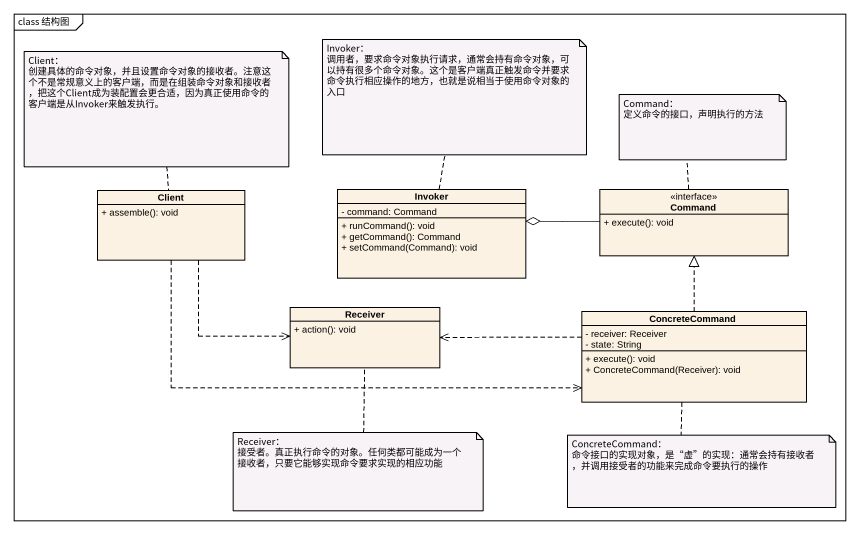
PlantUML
@startuml
mainframe class 结构图
hide circle
hide empty members
skinparam classAttributeIconSize 0
class Client {
  + assemble(): void
}
class Invoker {
  - command: Command
  + runCommand(): void
  + getCommand(): Command
  + setCommand(Command): void
}
class Command <<interface>> {
  + execute(): void
}
class Receiver {
  + action(): void
}
class ConcreteCommand {
  - receiver: Receiver
  - state: String
  + execute(): void
  + ConcreteCommand(Receiver): void
}
Client .right.> Receiver
Client .right.> ConcreteCommand
Command -left-o Invoker
ConcreteCommand .up.|> Command
ConcreteCommand .left.> Receiver
note top of Invoker
  Invoker：
  调用者，要求命令对象执行请求，通常会持有命令对象，可以持有很多个命令对象。这个是客户端真正触发命令并要求命令执行相应操作的地方，也就是说相当于使用命令对象的入口
end note
note top of Client
  Client：
  创建具体的命令对象，并且设置命令对象的接收者。注意这个不是常规意义上的客户端，而是在组装命令对象和接收者，把这个Client成为装配置会更合适，因为真正使用命令的客户端是从Invoker来触发执行。
end note
note top of Command
  Command：
  定义命令的接口，声明执行的方法
end note
note bottom of Receiver
  Receiver：
  接受者。真正执行命令的对象。任何类都可能成为一个接收者，只要它能够实现命令要求实现的相应功能
end note
note bottom of ConcreteCommand
  ConcreteCommand：
  命令接口的实现对象，是“虚”的实现：通常会持有接收者，并调用接受者的功能来完成命令要执行的操作
end note
@enduml
